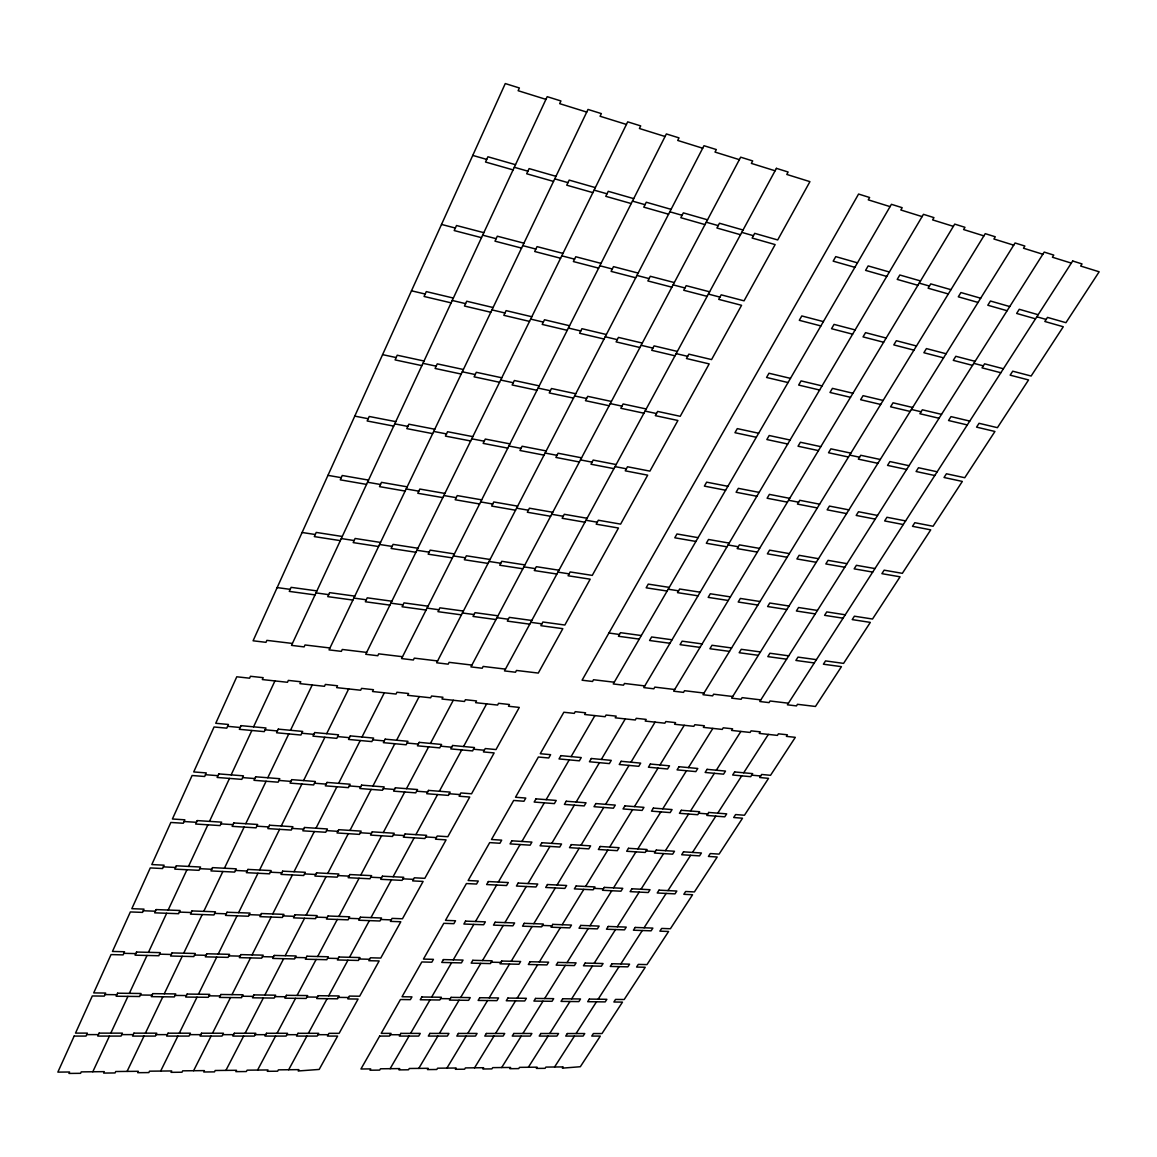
<?xml version="1.0" encoding="UTF-8"?>
<svg xmlns="http://www.w3.org/2000/svg" width="1157" height="1157" viewBox="0 0 1157 1157"><rect width="100%" height="100%" fill="white"/><g stroke="black" fill="none" stroke-linecap="round" stroke-linejoin="round"><path stroke-width="1.5" d="M92.806 1071.758L109.438 1036.079M110.797 1033.143L127.935 996.379M129.353 993.342L147.011 955.451M148.458 952.341L166.666 913.263M168.17 910.038L186.957 869.731M188.504 866.419L207.884 824.811M209.489 821.383L229.505 778.415M231.154 774.872L251.85 730.486M253.557 726.827L274.932 680.923M127.068 1071.411L144.003 1036.079M145.392 1033.172L162.833 996.784M164.265 993.791L182.227 956.289M183.703 953.209L202.229 914.551M203.748 911.369L222.853 871.51M224.429 868.227L244.127 827.096M245.747 823.712L266.096 781.25M267.773 777.75L288.787 733.9M290.508 730.284L312.231 684.973M160.664 1071.064L177.874 1036.079M179.292 1033.201L197.008 997.175M198.469 994.21L216.721 957.099M218.225 954.048L237.04 915.809M238.588 912.671L257.982 873.246M259.587 870.006L279.589 829.338M281.238 825.997L301.89 784.027M303.582 780.57L324.9 737.255M326.664 733.683L348.676 688.921M193.595 1070.717L211.08 1036.079M212.512 1033.23L230.518 997.565M231.993 994.63L250.534 957.909M252.052 954.887L271.143 917.053M272.719 913.943L292.388 874.952M294.008 871.742L314.299 831.536M315.977 828.224L336.904 786.746M338.625 783.332L360.232 740.523M362.011 736.995L384.326 692.783M225.904 1070.384L243.635 1036.079M245.096 1033.259L263.362 997.941M264.852 995.034L283.653 958.69M285.2 955.696L304.551 918.268M306.142 915.187L326.086 876.616M327.735 873.434L348.286 833.676M349.978 830.408L371.18 789.407M372.93 786.022L394.797 743.72M396.605 740.234L419.181 696.572M257.592 1070.066L275.568 1036.079M277.044 1033.288L295.556 998.317M297.074 995.439L316.121 959.457M317.683 956.506L337.28 919.453M338.9 916.402L359.089 878.25M360.753 875.111L381.564 835.788M383.271 832.548L404.733 792.01M406.497 788.669L428.625 746.858M430.447 743.416L453.284 700.26M288.671 1069.748L306.894 1036.079M308.384 1033.302L327.127 998.679M328.66 995.83L347.939 960.209M349.53 957.287L369.372 920.61M370.992 917.602L391.428 879.841M393.105 876.731L414.148 837.842M415.884 834.645L437.577 794.555M439.356 791.258L461.73 749.924M463.567 746.511L486.634 703.875M390.126 1068.692L409.043 1036.079M410.59 1033.389L430.028 999.879M431.633 997.117L451.606 962.667M453.255 959.833L473.806 924.4M475.484 921.493L496.628 885.047M498.363 882.053L520.115 844.538M521.908 841.457L544.311 802.828M546.147 799.661L569.215 759.874M571.11 756.606L594.886 715.605M418.776 1068.403L437.867 1036.079M439.443 1033.418L459.069 1000.212M460.674 997.479L480.835 963.362M482.498 960.556L503.223 925.47M504.929 922.592L526.247 886.508M527.997 883.543L549.937 846.418M551.744 843.366L574.32 805.156M576.172 802.018L599.427 762.68M601.336 759.44L625.286 718.902M446.906 1068.113L466.184 1036.079M467.761 1033.447L487.56 1000.545M489.18 997.84L509.514 964.041M511.192 961.265L532.09 926.526M533.811 923.662L555.302 887.94M557.067 885.004L579.18 848.269M580.988 845.246L603.737 807.441M605.603 804.332L629.018 765.413M630.955 762.217L655.064 722.127M474.544 1067.824L493.981 1036.079M495.572 1033.461L515.53 1000.863M517.165 998.187L537.672 964.707M539.35 961.959L560.422 927.552M562.157 924.718L583.808 889.357M585.587 886.45L607.844 850.077M609.681 847.083L632.575 809.683M634.47 806.603L658.029 768.103M659.982 764.936L684.25 725.294M501.69 1067.535L521.272 1036.079M522.892 1033.49L542.995 1001.181M544.658 998.534L565.31 965.357M567.002 962.638L588.219 928.55M589.969 925.759L611.764 890.731M613.557 887.853L635.974 851.856M637.811 848.891L660.864 811.867M662.759 808.83L686.477 770.736M688.429 767.597L712.842 728.389M528.359 1067.26L548.1 1036.079M549.72 1033.505L569.967 1001.499M571.645 998.867L592.442 966.008M594.148 963.304L615.51 929.548M617.26 926.771L639.199 892.09M641.007 889.241L663.568 853.606M665.42 850.67L688.603 814.022M690.512 811.014L714.361 773.324M716.328 770.215L740.87 731.441M554.565 1067L574.436 1036.079M576.07 1033.534L596.477 1001.803M598.14 999.2L619.082 966.63M620.803 963.955L642.294 930.517M644.059 927.769L666.143 893.421M667.951 890.601L690.642 855.312M692.508 852.405L715.821 816.133M717.745 813.154L741.724 775.855M743.691 772.789L768.349 734.42M86.674 1034.604L98.432 1034.604M121.716 1034.618L133.243 1034.618M156.065 1034.633L167.36 1034.633M189.719 1034.647L200.797 1034.647M222.722 1034.662L233.584 1034.662M255.09 1034.676L265.734 1034.676M286.82 1034.691L297.262 1034.691M317.958 1034.691L328.198 1034.705M390.285 1034.734L400.091 1034.734M104.969 994.572L116.843 994.716M140.359 995.006L151.986 995.15M175.025 995.425L186.422 995.555M208.983 995.83L220.163 995.96M242.276 996.235L253.224 996.365M274.918 996.625L285.649 996.756M306.909 997.001L317.437 997.132M338.292 997.392L348.604 997.508M440.571 998.621L450.247 998.737M123.828 953.325L135.817 953.614M159.565 954.178L171.308 954.467M194.55 955.031L206.047 955.306M228.826 955.856L240.092 956.13M262.408 956.665L273.457 956.926M295.324 957.461L306.142 957.721M327.576 958.242L338.191 958.488M359.205 959.008L369.604 959.254M491.291 962.19L500.851 962.422M143.28 910.761L155.385 911.21M179.364 912.092L191.209 912.526M214.681 913.394L226.295 913.813M249.261 914.666L260.643 915.086M283.147 915.91L294.283 916.315M316.338 917.125L327.257 917.53M348.864 918.325L359.552 918.716M380.74 919.497L391.225 919.887M542.459 925.441L551.903 925.788M163.354 866.853L175.589 867.475M199.785 868.676L211.745 869.283M235.435 870.454L247.15 871.047M270.333 872.204L281.816 872.768M304.522 873.911L315.745 874.475M337.989 875.574L348.995 876.124M370.775 877.223L381.564 877.758M402.911 878.828L413.468 879.349M594.076 888.374L603.39 888.836M184.079 821.528L196.43 822.309M220.857 823.871L232.947 824.637M256.854 826.17L268.67 826.922M292.07 828.412L303.64 829.15M326.549 830.61L337.887 831.333M360.304 832.751L371.397 833.459M393.366 834.862L404.227 835.556M425.733 836.93L436.377 837.61M646.156 850.973L655.354 851.552M205.469 774.698L217.95 775.682M242.623 777.605L254.829 778.56M278.953 780.44L290.884 781.38M314.502 783.217L326.173 784.128M349.284 785.936L360.709 786.832M383.314 788.597L394.508 789.464M416.636 791.2L427.598 792.053M449.263 793.745L459.994 794.584M698.698 813.226L707.766 813.935M227.596 726.321L240.193 727.493M265.112 729.807L277.42 730.964M301.789 733.234L313.822 734.348M337.656 736.575L349.428 737.674M372.728 739.844L384.254 740.914M407.062 743.04L418.342 744.096M440.643 746.164L451.693 747.205M473.531 749.23L484.335 750.242M751.703 775.161L760.655 775.985M292.403 643.451L266.877 640.371L265.98 642.337L253.079 640.79L505.276 83.564L519.377 87.975L518.134 90.709L545.945 99.372M329.962 647.978L305.014 644.97L304.103 646.893L291.506 645.389L547.203 96.667L560.928 100.963L559.67 103.653L586.729 112.084M366.653 652.403L342.284 649.467L341.358 651.362L329.036 649.887L588.002 109.438L601.351 113.603L600.078 116.25L626.414 124.45M402.52 656.713L378.701 653.85L377.775 655.73L365.728 654.284L627.701 121.847L640.703 125.911L639.416 128.499L665.058 136.497M437.592 660.951L414.307 658.145L413.353 659.996L401.58 658.579L666.36 133.937L679.014 137.885L677.713 140.445L702.689 148.226M471.897 665.073L449.118 662.339L448.164 664.161L436.652 662.787L703.991 145.71L716.328 149.557L715.012 152.073L739.352 159.652M505.45 669.122L483.163 666.432L482.194 668.24L470.928 666.895L740.668 157.178L752.686 160.924L751.37 163.397L775.089 170.788M614.251 682.225L593.527 679.738L592.543 681.473L582.072 680.215L858.581 194.043L869.616 197.5L868.271 199.843L890.066 206.626M644.782 685.913L624.491 683.469L623.493 685.175L613.253 683.946L891.411 204.312L902.171 207.681L900.826 209.981L922.086 216.605M674.69 689.514L654.819 687.113L653.821 688.805L643.784 687.605L923.445 214.32L933.945 217.617L932.6 219.888L953.354 226.353M703.991 693.043L684.525 690.7L683.512 692.378L673.678 691.192L954.713 224.111L964.967 227.307L963.607 229.549L983.884 235.869M732.699 696.5L713.623 694.2L712.611 695.863L702.979 694.706L985.243 233.656L995.266 236.78L993.906 238.993L1013.706 245.168M760.829 699.884L742.143 697.642L741.116 699.276L731.672 698.148L1015.065 242.984L1024.856 246.036L1023.497 248.22L1042.847 254.251M788.409 703.21L770.085 700.997L769.058 702.617L759.802 701.518L1044.207 252.096L1053.767 255.09L1052.407 257.23L1071.31 263.116M315.022 594.9L289.264 591.386L291.116 587.351L316.888 590.894M352.914 600.064L327.749 596.636L329.629 592.644L354.809 596.115M389.923 605.111L365.352 601.756L367.246 597.822L391.847 601.206M426.08 610.043L402.072 606.76L403.995 602.884L428.032 606.196M461.426 614.859L437.953 611.663L439.906 607.83L463.393 611.055M495.977 619.559L473.025 616.435L475.006 612.66L497.958 615.813M529.776 624.173L507.33 621.107L509.311 617.375L531.772 620.47M639.257 639.098L618.417 636.263L620.47 632.677L641.325 635.54M669.975 643.278L649.569 640.501L651.637 636.972L672.043 639.778M700.043 647.385L680.056 644.666L682.138 641.166L702.125 643.914M729.488 651.391L709.921 648.73L712.018 645.273L731.586 647.963M758.327 655.325L739.164 652.722L741.275 649.308L760.438 651.941M786.601 659.186L767.814 656.626L769.926 653.242L788.712 655.831M814.297 662.961L795.886 660.445L798.012 657.118L816.423 659.649M277.159 587.582L290.19 589.361M315.962 592.89L328.689 594.64M353.854 598.082L366.292 599.789M390.878 603.159L403.026 604.822M427.049 608.119L438.922 609.739M462.41 612.964L474.023 614.541M496.975 617.693L508.328 619.241M530.774 622.321L541.866 623.84M608.915 633.024L619.443 634.47M302.093 532.48L315.268 534.52M341.286 538.555L354.143 540.536M379.554 544.484L392.093 546.422M416.91 550.269L429.16 552.164M453.399 555.924L465.36 557.775M489.035 561.449L500.735 563.257M523.875 566.843L535.315 568.622M557.934 572.122L569.114 573.858M668.182 589.217L678.566 590.822M340.317 540.623L314.314 536.602L316.223 532.422L342.255 536.472M378.57 546.523L353.174 542.604L355.112 538.468L380.523 542.431M415.913 552.279L391.109 548.461L393.076 544.383L417.894 548.244M452.387 557.905L428.162 554.174L430.158 550.154L454.397 553.928M488.023 563.416L464.362 559.757L466.372 555.794L490.062 559.482M522.848 568.781L499.723 565.223L501.762 561.304L524.902 564.905M556.893 574.031L534.288 570.546L536.342 566.684L558.961 570.213M667.126 591.053L646.156 587.814L648.267 584.111L669.252 587.38M698.018 595.812L677.496 592.644L679.622 589L700.159 592.196M728.259 600.483L708.171 597.374L710.311 593.772L730.414 596.896M757.864 605.053L738.195 602.016L740.35 598.444L760.033 601.51M786.847 609.522L767.597 606.543L769.767 603.028L789.031 606.022M815.251 613.904L796.378 610.997L798.561 607.512L817.435 610.448M843.063 618.2L824.579 615.336L826.778 611.908L845.261 614.786M327.952 475.353L341.243 477.667M367.521 482.238L380.508 484.494M406.15 488.963L418.82 491.161M443.84 495.514L456.205 497.669M480.647 501.921L492.723 504.018M516.586 508.169L528.387 510.223M551.701 514.272L563.213 516.282M586.006 520.245L597.258 522.212M728.071 544.961L738.282 546.74M366.523 484.393L340.259 479.837L342.241 475.498L368.533 480.097M405.138 491.074L379.496 486.634L381.506 482.353L407.163 486.837M442.813 497.611L417.793 493.272L419.832 489.049L444.867 493.432M479.605 503.975L455.178 499.752L457.246 495.586L481.688 499.853M515.53 510.208L491.682 506.072L493.764 501.964L517.642 506.144M550.631 516.282L527.332 512.247L529.429 508.198L552.757 512.276M584.936 522.226L562.157 518.278L564.283 514.287L587.076 518.264M695.892 541.447L674.791 537.788L676.975 533.97L698.09 537.658M726.972 546.827L706.32 543.255L708.518 539.48L729.17 543.096M757.372 552.091L737.168 548.592L739.381 544.875L759.585 548.404M787.122 557.255L767.366 553.827L769.579 550.154L789.363 553.61M816.264 562.302L796.898 558.947L799.14 555.317L818.505 558.701M844.784 567.234L825.823 563.951L828.079 560.364L847.025 563.676M872.711 572.079L854.155 568.854L856.411 565.31L874.967 568.564M354.751 416.115L368.186 418.718M394.725 423.867L407.828 426.412M433.716 431.431L446.501 433.918M471.752 438.807L484.219 441.222M508.863 446.009L521.04 448.366M545.092 453.038L556.98 455.337M580.467 459.893L592.08 462.149M615.032 466.604L626.371 468.802M788.553 500.258L798.605 502.196M393.684 426.094L367.159 420.974L369.228 416.477L395.766 421.64M432.66 433.629L406.787 428.625L408.869 424.2L434.772 429.233M470.682 440.976L445.445 436.102L447.557 431.72L472.808 436.637M507.793 448.135L483.149 443.377L485.289 439.067L509.933 443.869M544.007 455.135L519.956 450.492L522.111 446.24L546.176 450.926M579.382 461.976L555.895 457.434L558.079 453.24L581.566 457.825M613.919 468.643L590.981 464.217L593.179 460.081L616.131 464.55M725.598 490.221L704.382 486.114L706.638 482.165L727.869 486.302M756.852 496.252L736.098 492.246L738.368 488.355L759.137 492.39M787.411 502.152L767.105 498.233L769.391 494.386L789.71 498.349M817.319 507.937L797.448 504.09L799.747 500.301L819.619 504.177M846.577 513.592L827.139 509.832L829.453 506.086L848.891 509.875M875.227 519.117L856.194 515.443L858.508 511.741L877.541 515.458M903.27 524.54L884.642 520.939L886.971 517.28L905.598 520.91M382.577 354.635L396.157 357.556M422.941 363.327L436.175 366.162M462.294 371.787L475.194 374.55M500.663 380.031L513.245 382.736M538.092 388.087L550.37 390.719M574.61 395.94L586.599 398.514M610.26 403.605L621.96 406.121M645.071 411.082L656.482 413.541M849.672 455.091L859.535 457.217M421.871 365.626L395.087 359.899L397.213 355.213L424.026 361.013M461.209 374.058L435.09 368.461L437.259 363.862L463.393 369.502M499.564 382.273L474.095 376.82L476.294 372.294L501.776 377.789M536.978 390.299L512.132 384.977L514.359 380.508L539.205 385.874M573.496 398.109L549.242 392.917L551.484 388.521L575.738 393.756M609.132 405.745L585.471 400.684L587.727 396.345L611.402 401.45M643.928 413.208L620.817 408.262L623.102 403.981L646.213 408.971M756.302 437.274L734.955 432.704L737.284 428.625L758.645 433.239M787.715 444.013L766.845 439.544L769.203 435.524L790.072 440.022M818.433 450.594L798.041 446.226L800.398 442.249L820.805 446.66M848.486 457.029L828.528 452.749L830.9 448.844L850.858 453.139M877.874 463.321L858.349 459.141L860.736 455.28L880.26 459.488M906.64 469.482L887.535 465.389L889.921 461.571L909.026 465.707M934.784 475.513L916.084 471.506L918.484 467.746L937.184 471.781M451.114 302.859L424.069 296.467L426.297 291.607L453.356 298.058M490.814 312.26L464.463 306.026L466.719 301.239L493.084 307.531M529.516 321.4L503.83 315.326L506.101 310.626L531.801 316.743M567.234 330.324L542.199 324.408L544.499 319.766L569.548 325.739M604.041 339.03L579.614 333.259L581.928 328.689L606.369 334.518M639.937 347.519L616.102 341.879L618.445 337.396L642.294 343.079M674.979 355.806L651.709 350.311L654.081 345.885L677.351 351.424M788.033 382.548L766.57 377.471L768.986 373.248L790.462 378.368M819.619 390.025L798.648 385.064L801.078 380.899L822.063 385.903M850.496 397.314L829.988 392.469L832.433 388.362L852.94 393.25M880.665 404.458L860.62 399.715L863.079 395.665L883.124 400.452M910.183 411.444L890.586 406.801L893.045 402.81L912.642 407.481M939.05 418.27L919.873 413.729L922.346 409.795L941.523 414.351M967.295 424.937L948.538 420.512L951.011 416.621L969.768 421.09M411.473 290.797L425.183 294.037M452.242 300.458L465.591 303.64M491.942 309.888L504.958 312.983M530.658 319.086L543.342 322.094M568.391 328.038L580.771 330.974M605.212 336.774L617.274 339.637M641.123 345.292L652.895 348.098M676.165 353.623L687.663 356.342M911.412 409.462L921.102 411.762M441.511 224.429L455.352 228.045M482.657 235.175L496.136 238.689M522.733 245.631L535.865 249.059M561.781 255.827L574.566 259.154M599.832 265.748L612.299 269.002M636.928 275.438L649.077 278.606M673.099 284.868L684.958 287.963M708.373 294.08L719.943 297.103M973.789 363.356L983.305 365.843M481.5 237.662L454.195 230.561L456.509 225.514L483.828 232.673M521.561 248.09L494.979 241.162L497.308 236.202L523.919 243.172M560.595 258.242L534.693 251.503L537.05 246.615L562.967 253.397M598.632 268.135L573.38 261.554L575.767 256.753L601.033 263.377M635.714 277.767L611.098 271.374L613.499 266.631L638.129 273.081M671.87 287.182L647.862 280.934L650.292 276.277L674.314 282.568M707.144 296.351L683.729 290.262L686.173 285.663L709.603 291.81M820.877 325.927L799.299 320.315L801.801 315.948L823.379 321.603M852.608 334.185L831.536 328.704L834.052 324.394L855.139 329.919M883.63 342.255L863.035 336.889L865.552 332.652L886.146 338.046M913.929 350.137L893.797 344.902L896.342 340.708L916.474 345.986M943.548 357.846L923.879 352.726L926.424 348.59L946.093 353.753M972.516 365.366L953.281 360.362L955.827 356.298L975.076 361.331M1000.848 372.742L982.033 367.854L984.593 363.833L1003.408 368.765M472.75 155.414L486.721 159.406M514.301 167.288L527.896 171.178M554.738 178.858L567.971 182.647M594.105 190.124L607.006 193.812M632.46 201.101L645.028 204.688M669.831 211.789L682.08 215.289M706.262 222.202L718.193 225.615M741.767 232.369L753.409 235.695M919.193 283.118L929.418 286.054M1036.831 316.772L1046.159 319.448M513.086 169.891L485.521 162.023L487.921 156.774L515.501 164.699M553.509 181.418L526.681 173.767L529.111 168.604L555.953 176.312M592.876 192.626L566.742 185.178L569.201 180.102L595.349 187.608M631.216 203.56L605.762 196.314L608.249 191.31L633.703 198.628M668.572 214.219L643.769 207.146L646.271 202.229L671.089 209.359M704.989 224.603L680.822 217.704L683.339 212.874L707.52 219.816M740.494 234.726L716.921 228.001L719.466 223.243L743.054 230.012M854.864 267.325L833.17 261.149L835.759 256.623L857.453 262.841M886.754 276.422L865.581 270.376L868.169 265.922L889.357 272.011M917.891 285.302L897.21 279.401L899.828 275.004L920.509 280.949M948.321 293.965L928.116 288.209L930.734 283.884L950.938 289.684M978.041 302.44L958.3 296.814L960.932 292.547L980.673 298.217M1007.096 310.727L987.803 305.231L990.435 301.022L1009.743 306.562M1035.501 318.826L1016.641 313.446L1019.274 309.295L1038.147 314.718M74.164 1036.079L57.85 1072.12L69.579 1072.004L68.928 1073.436L80.571 1073.32L81.236 1071.888L104.304 1071.642L103.638 1073.074L115.049 1072.944L115.729 1071.527L138.334 1071.295L137.654 1072.698L148.848 1072.582L149.528 1071.18L171.713 1070.948L171.019 1072.337L181.996 1072.221L182.69 1070.832L204.427 1070.615L203.733 1071.989L214.493 1071.874L215.202 1070.5L236.534 1070.283L235.811 1071.642L246.369 1071.541L247.092 1070.167L268.019 1069.95L267.296 1071.31L277.651 1071.194L278.374 1069.849L298.911 1069.632L298.173 1070.977L319.187 1069.43L337.613 1036.079L327.445 1036.079L328.95 1033.331L339.131 1033.331L358.091 999.041L347.838 998.925L349.385 996.09L359.653 996.22L379.149 960.946L368.808 960.7L370.414 957.794L380.754 958.054L400.814 921.753L390.401 921.377L392.049 918.383L402.462 918.774L423.115 881.417L412.63 880.896L414.322 877.801L424.807 878.337L446.081 839.866L435.509 839.187L437.259 836.019L447.831 836.699L469.742 797.043L459.098 796.218L460.891 792.95L471.55 793.789L494.14 752.918L483.409 751.934L485.26 748.55L496.006 749.562L519.291 707.419L508.487 706.247L509.442 704.512L498.551 703.311L497.597 705.061L475.599 702.675L476.539 700.925L465.418 699.71L464.478 701.475L441.988 699.045L442.929 697.252L431.561 696.022L430.635 697.801L407.64 695.314L408.566 693.506L396.952 692.248L396.027 694.055L372.525 691.51L373.451 689.688L361.562 688.386L360.651 690.223L336.629 687.62L337.526 685.768L325.377 684.438L324.466 686.303L299.894 683.642L300.777 681.762L288.353 680.403L287.457 682.283L262.321 679.564L263.189 677.669L250.462 676.281L249.594 678.19L236.78 676.787L215.737 723.284L228.435 724.47L226.758 728.158L214.059 726.986L193.711 771.936L206.293 772.919L204.659 776.492L192.091 775.508L172.407 818.997L184.86 819.807L183.283 823.249L170.846 822.468L151.798 864.568L164.12 865.19L162.587 868.531L150.265 867.924L131.826 908.693L144.018 909.142L142.542 912.381L130.351 911.947L112.46 951.444L124.551 951.748L123.119 954.887L111.043 954.597L93.703 992.908L105.663 993.053L104.275 996.105L92.314 995.96L75.509 1033.114L87.353 1033.114L86.008 1036.079L74.164 1036.079M99.112 1033.129L97.752 1036.079L121.037 1036.079L122.411 1033.143L99.112 1033.129M117.551 993.198L116.148 996.235L139.65 996.51L141.067 993.501L117.551 993.198M136.54 952.037L135.094 955.176L158.827 955.74L160.288 952.63L136.54 952.037M156.137 909.59L154.648 912.83L178.597 913.697L180.116 910.487L156.137 909.59M176.356 865.798L174.808 869.138L199.004 870.324L200.566 867.027L176.356 865.798M197.225 820.588L195.634 824.03L220.061 825.577L221.667 822.164L197.225 820.588M218.774 773.903L217.126 777.461L241.799 779.37L243.447 775.841L218.774 773.903M241.046 725.656L239.34 729.329L264.244 731.629L265.965 727.984L241.046 725.656M133.937 1033.158L132.549 1036.079L155.371 1036.079L156.759 1033.172L133.937 1033.158M152.71 993.646L151.278 996.64L174.302 996.915L175.748 993.921L152.71 993.646M172.031 952.92L170.571 956.015L193.812 956.564L195.287 953.484L172.031 952.92M191.975 910.935L190.457 914.131L213.915 914.97L215.448 911.803L191.975 910.935M212.526 867.634L210.964 870.917L234.64 872.089L236.23 868.82L212.526 867.634M233.757 822.945L232.138 826.344L256.03 827.848L257.664 824.478L233.757 822.945M255.654 776.795L253.99 780.31L278.114 782.19L279.792 778.704L255.654 776.795M278.287 729.141L276.566 732.771L300.907 735.028L302.657 731.426L278.287 729.141M168.069 1033.187L166.651 1036.079L189.01 1036.079L190.442 1033.201L168.069 1033.187M187.145 994.065L185.699 997.045L208.26 997.305L209.721 994.355L187.145 994.065M206.799 953.773L205.31 956.839L228.074 957.374L229.578 954.337L206.799 953.773M227.061 912.237L225.514 915.404L248.495 916.228L250.042 913.09L227.061 912.237M247.945 869.413L246.354 872.667L269.538 873.824L271.143 870.585L247.945 869.413M269.494 825.23L267.86 828.6L291.246 830.075L292.895 826.734L269.494 825.23M291.738 779.644L290.045 783.115L313.648 784.938L315.355 781.496L291.738 779.644M314.704 732.555L312.954 736.141L336.774 738.354L338.538 734.796L314.704 732.555M201.52 1033.215L200.089 1036.079L221.999 1036.079L223.446 1033.23L201.52 1033.215M220.9 994.485L219.425 997.435L241.538 997.696L243.028 994.774L220.9 994.485M240.858 954.612L239.34 957.649L261.641 958.17L263.174 955.161L240.858 954.612M261.424 913.524L259.862 916.648L282.351 917.458L283.942 914.363L261.424 913.524M282.612 871.163L281.006 874.388L303.698 875.502L305.332 872.306L282.612 871.163M304.479 827.486L302.816 830.813L325.71 832.259L327.388 828.962L304.479 827.486M327.041 782.421L325.319 785.849L348.416 787.642L350.137 784.229L327.041 782.421M350.311 735.895L348.546 739.439L371.845 741.594L373.624 738.079L350.311 735.895M234.307 1033.244L232.861 1036.079L254.352 1036.079L255.813 1033.259L234.307 1033.244M253.976 994.904L252.486 997.811L274.151 998.072L275.67 995.179L253.976 994.904M274.223 955.436L272.69 958.43L294.543 958.951L296.091 955.971L274.223 955.436M295.078 914.768L293.488 917.863L315.543 918.658L317.134 915.592L295.078 914.768M316.57 872.87L314.935 876.066L337.164 877.165L338.813 873.998L316.57 872.87M338.726 829.685L337.034 832.968L359.451 834.385L361.158 831.131L338.726 829.685M361.577 785.14L359.841 788.524L382.446 790.274L384.196 786.919L361.577 785.14M385.151 739.164L383.357 742.664L406.15 744.775L407.958 741.304L385.151 739.164M266.472 1033.273L264.996 1036.079L286.083 1036.079L287.558 1033.288L266.472 1033.273M286.401 995.309L284.897 998.187L306.142 998.448L307.675 995.57L286.401 995.309M306.923 956.232L305.361 959.211L326.795 959.717L328.371 956.767L306.923 956.232M328.053 915.997L326.448 919.063L348.055 919.844L349.674 916.807L328.053 915.997M349.819 874.547L348.17 877.7L369.951 878.785L371.614 875.647L349.819 874.547M372.25 831.84L370.544 835.094L392.498 836.468L394.219 833.242L372.25 831.84M395.39 787.801L393.626 791.142L415.753 792.863L417.532 789.537L395.39 787.801M419.239 742.36L417.431 745.817L439.732 747.885L441.569 744.457L419.239 742.36M298.014 1033.302L296.525 1036.079L317.206 1036.079L318.71 1033.317L298.014 1033.302M318.204 995.7L316.671 998.563L337.511 998.809L339.059 995.96L318.204 995.7M338.987 957.027L337.396 959.963L358.41 960.455L360.001 957.548L338.987 957.027M360.377 917.197L358.742 920.234L379.915 921.001L381.55 917.993L360.377 917.197M382.403 876.196L380.725 879.32L402.058 880.376L403.75 877.281L382.403 876.196M405.095 833.951L403.359 837.162L424.865 838.521L426.615 835.325L405.095 833.951M428.48 790.405L426.702 793.716L448.381 795.394L450.16 792.111L428.48 790.405M452.604 745.484L450.767 748.912L472.606 750.922L474.457 747.538L452.604 745.484M776.405 168.344L504.481 670.915L515.501 672.231L516.47 670.453L538.28 673.07L562.823 628.67L540.869 625.691L542.879 622.003L564.847 625.026L590.186 579.18L568.073 575.767L570.155 571.948L592.268 575.391L618.46 528.026L596.188 524.179L598.343 520.231L620.615 524.121L647.674 475.165L625.257 470.827L627.484 466.763L649.916 471.13L677.901 420.483L655.339 415.652L657.639 411.429L680.215 416.303L709.183 363.905L686.463 358.525L688.849 354.158L711.569 359.581L741.565 305.303L718.714 299.359L721.187 294.833L744.052 300.834L775.132 244.59L752.137 238.038L754.697 233.352L777.692 239.947L809.929 181.649L786.803 174.447L788.119 172.017L776.405 168.344M379.67 1036.079L360.941 1068.996L370.732 1068.894L369.98 1070.211L379.698 1070.109L380.451 1068.793L399.729 1068.591L398.977 1069.892L408.522 1069.791L409.274 1068.489L428.206 1068.301L427.439 1069.589L436.811 1069.487L437.577 1068.2L456.176 1068.012L455.395 1069.285L464.608 1069.198L465.389 1067.911L483.64 1067.723L482.859 1068.996L491.913 1068.894L492.694 1067.636L510.627 1067.448L509.847 1068.706L518.726 1068.605L519.522 1067.361L537.137 1067.173L536.356 1068.417L545.077 1068.33L545.873 1067.087L563.199 1066.913L562.403 1068.142L580.322 1066.725L600.324 1036.079L591.748 1036.079L593.396 1033.548L601.973 1033.563L622.495 1002.107L613.875 1002.005L615.553 999.417L624.187 999.518L645.244 967.252L636.581 967.05L638.302 964.388L646.98 964.605L668.601 931.472L659.88 931.154L661.659 928.42L670.38 928.753L692.58 894.737L683.816 894.303L685.638 891.497L694.402 891.931L717.21 856.99L708.417 856.44L710.282 853.548L719.09 854.112L742.519 818.201L733.683 817.522L735.606 814.557L744.457 815.251L768.552 778.343L759.657 777.518L761.639 774.467L770.533 775.306L795.307 737.342L786.384 736.373L787.396 734.796L778.415 733.827L777.403 735.389L759.252 733.422L760.265 731.846L751.11 730.848L750.098 732.439L731.586 730.429L732.598 728.823L723.255 727.811L722.243 729.416L703.369 727.377L704.367 725.757L694.836 724.716L693.838 726.336L674.589 724.253L675.572 722.619L665.853 721.549L664.856 723.197L645.201 721.071L646.199 719.408L636.263 718.323L635.28 719.987L615.22 717.817L616.204 716.14L606.066 715.04L605.097 716.718L584.618 714.491L585.587 712.799L575.246 711.671L574.262 713.377L563.849 712.249L540.261 753.713L550.616 754.682L548.736 757.98L538.381 757.025L515.501 797.245L525.784 798.055L523.962 801.251L513.679 800.456L491.479 839.49L501.69 840.156L499.911 843.265L489.7 842.614L468.137 880.52L478.289 881.041L476.554 884.049L466.416 883.558L445.474 920.379L455.54 920.755L453.862 923.676L443.796 923.315L423.448 959.095L433.441 959.341L431.821 962.205L421.828 961.959L402.029 996.756L411.964 996.871L410.373 999.648L400.452 999.532L381.203 1033.375L391.066 1033.375L389.519 1036.079L379.67 1036.079M400.857 1033.389L399.31 1036.079L418.704 1036.079L420.266 1033.403L400.857 1033.389M421.828 997.001L420.237 999.764L439.776 999.995L441.367 997.247L421.828 997.001M443.377 959.587L441.743 962.436L461.412 962.899L463.06 960.079L443.377 959.587M465.548 921.117L463.87 924.038L483.669 924.761L485.362 921.854L465.548 921.117M488.355 881.547L486.62 884.555L506.564 885.539L508.313 882.545L488.355 881.547M511.828 840.806L510.049 843.901L530.123 845.174L531.916 842.094L511.828 840.806M536.009 798.851L534.158 802.047L554.377 803.609L556.228 800.442L536.009 798.851M560.899 755.651L559.005 758.934L579.353 760.814L581.262 757.56L560.899 755.651M429.883 1033.403L428.321 1036.079L447.369 1036.079L448.945 1033.432L429.883 1033.403M451.056 997.363L449.451 1000.096L468.614 1000.328L470.234 997.609L451.056 997.363M472.808 960.31L471.159 963.13L490.452 963.593L492.115 960.787L472.808 960.31M495.182 922.23L493.475 925.123L512.913 925.831L514.619 922.953L495.182 922.23M518.191 883.051L516.441 886.031L535.995 886.985L537.759 884.035L518.191 883.051M541.866 842.73L540.059 845.796L559.742 847.04L561.55 844.003L541.866 842.73M566.236 801.237L564.385 804.39L584.184 805.923L586.049 802.799L566.236 801.237M591.328 758.5L589.419 761.754L609.363 763.591L611.272 760.366L591.328 758.5M458.374 1033.432L456.798 1036.079L475.498 1036.079L477.089 1033.447L458.374 1033.432M479.736 997.724L478.116 1000.429L496.932 1000.646L498.566 997.956L479.736 997.724M501.69 961.033L500.012 963.81L518.958 964.258L520.636 961.496L501.69 961.033M524.251 923.315L522.53 926.178L541.592 926.858L543.313 924.024L524.251 923.315M547.449 884.527L545.685 887.477L564.862 888.417L566.641 885.495L547.449 884.527M571.312 844.624L569.49 847.662L588.797 848.876L590.62 845.868L571.312 844.624M595.869 803.565L593.989 806.689L613.412 808.193L615.293 805.098L595.869 803.565M621.15 761.292L619.226 764.502L638.765 766.31L640.689 763.128L621.15 761.292M486.359 1033.461L484.769 1036.079L503.136 1036.079L504.727 1033.476L486.359 1033.461M507.894 998.072L506.26 1000.762L524.743 1000.979L526.392 998.303L507.894 998.072M530.022 961.727L528.344 964.49L546.943 964.924L548.62 962.176L530.022 961.727M552.757 924.371L551.036 927.205L569.75 927.885L571.486 925.065L552.757 924.371M576.143 885.973L574.364 888.894L593.179 889.82L594.973 886.927L576.143 885.973M600.179 846.476L598.357 849.484L617.288 850.67L619.111 847.691L600.179 846.476M624.91 805.851L623.03 808.945L642.077 810.421L643.957 807.355L624.91 805.851M650.364 764.039L648.426 767.207L667.575 768.986L669.527 765.833L650.364 764.039M513.838 1033.476L512.233 1036.079L530.268 1036.079L531.887 1033.49L513.838 1033.476M535.546 998.419L533.898 1001.08L552.048 1001.297L553.697 998.65L535.546 998.419M557.848 962.407L556.155 965.14L574.407 965.574L576.099 962.855L557.848 962.407M580.756 925.412L579.006 928.218L597.374 928.883L599.124 926.092L580.756 925.412M604.287 887.39L602.508 890.283L620.976 891.194L622.77 888.316L604.287 887.39M628.497 848.298L626.66 851.263L645.23 852.449L647.081 849.498L628.497 848.298M653.387 808.092L651.492 811.144L670.178 812.59L672.072 809.567L653.387 808.092M679.014 766.715L677.062 769.868L695.834 771.603L697.787 768.479L679.014 766.715M540.825 1033.505L539.205 1036.079L556.922 1036.079L558.556 1033.519L540.825 1033.505M562.692 998.751L561.029 1001.398L578.862 1001.6L580.525 998.983L562.692 998.751M585.153 963.087L583.446 965.791L601.365 966.211L603.086 963.521L585.153 963.087M608.22 926.439L606.47 929.216L624.491 929.866L626.255 927.104L608.22 926.439M631.91 888.778L630.117 891.642L648.238 892.539L650.046 889.704L631.91 888.778M656.279 850.077L654.428 853.027L672.651 854.17L674.502 851.248L656.279 850.077M681.328 810.29L679.419 813.313L697.743 814.73L699.652 811.737L681.328 810.29M707.086 769.347L705.134 772.457L723.544 774.163L725.511 771.083L707.086 769.347M567.335 1033.534L565.715 1036.079L583.128 1036.079L584.762 1033.548L567.335 1033.534M589.361 999.084L587.684 1001.702L605.198 1001.904L606.875 999.315L589.361 999.084M611.966 963.738L610.245 966.428L627.861 966.847L629.582 964.171L611.966 963.738M635.179 927.437L633.414 930.199L651.116 930.835L652.881 928.102L635.179 927.437M659.027 890.152L657.219 892.987L675.008 893.869L676.831 891.049L659.027 890.152M683.527 851.841L681.675 854.748L699.551 855.876L701.417 852.984L683.527 851.841M708.72 812.445L706.811 815.439L724.774 816.828L726.697 813.863L708.72 812.445M734.623 771.936L732.656 775.016L750.719 776.68L752.686 773.628L734.623 771.936M1072.684 260.99L787.382 704.815L796.45 705.9L797.491 704.309L815.454 706.464L841.443 666.663L823.394 664.205L825.534 660.907L843.569 663.38L870.324 622.394L852.217 619.602L854.401 616.204L872.523 619.024L900.074 576.808L881.894 573.67L884.15 570.17L902.344 573.337L930.734 529.848L912.483 526.319L914.825 522.704L933.063 526.261L962.335 481.428L944.025 477.494L946.44 473.777L964.75 477.725L994.933 431.474L976.566 427.135L979.053 423.303L997.421 427.671L1028.559 379.944L1010.148 375.157L1012.722 371.195L1031.133 376.025L1063.283 326.751L1044.829 321.487L1047.475 317.394L1065.93 322.687L1099.15 271.794L1080.667 266.038L1082.026 263.926L1072.684 260.99"/></g></svg>
